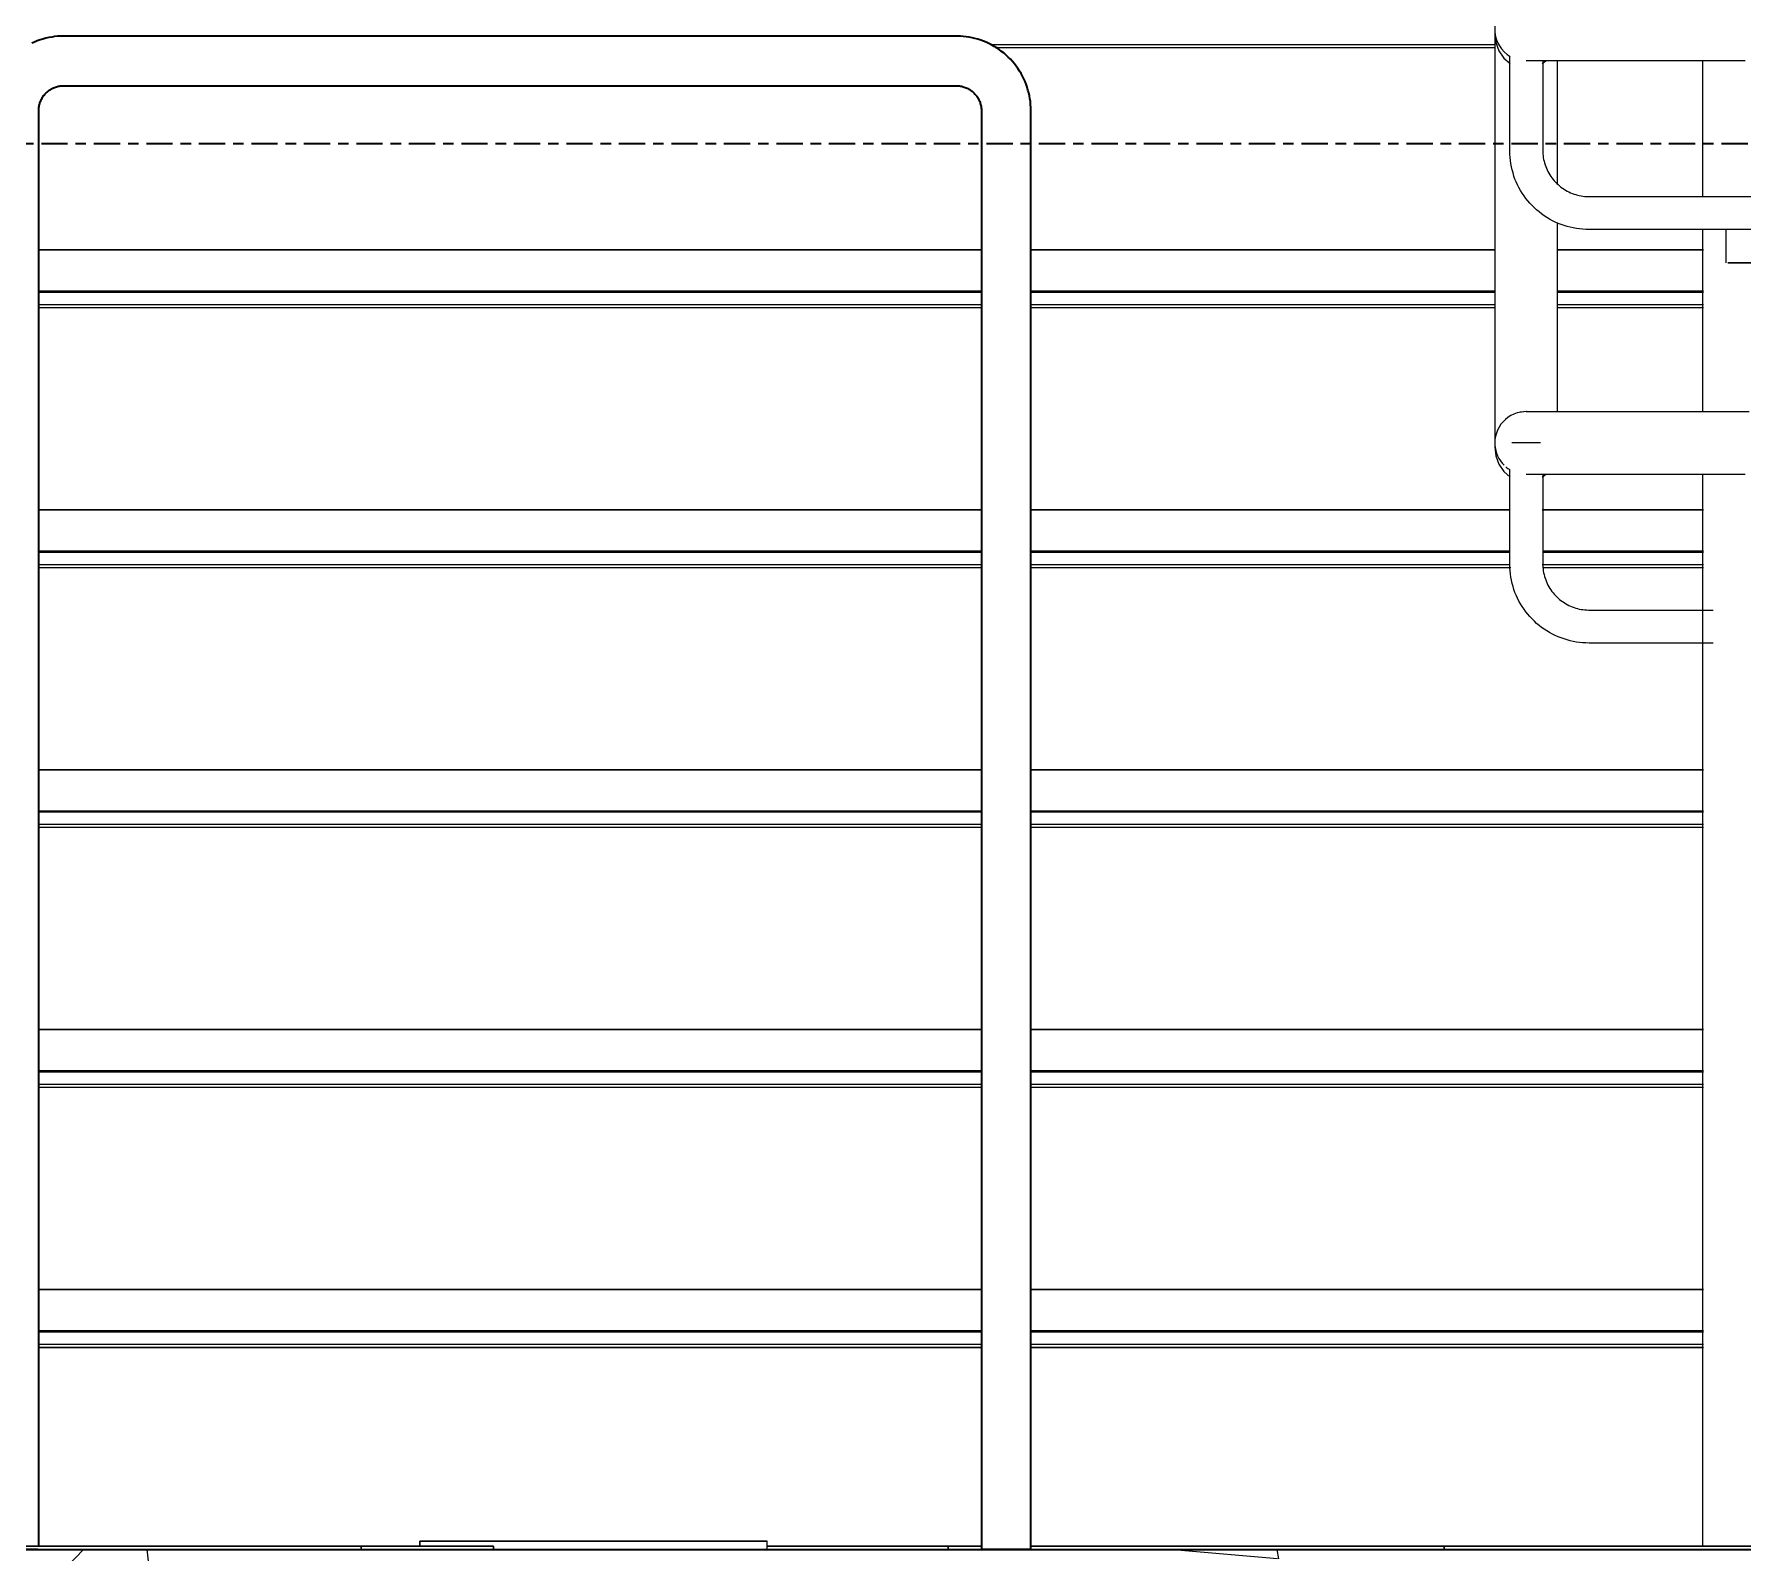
# Model space of a CAD drawing. Header units: millimetres. Extents: x -153298 to 620751, y -313239 to 250031.
# Drawn here: x 12531 to 13565, y -309617 to -308699 of the extents above; entities that cross this region are included whole.
import ezdxf

# ---------------------------------------------------------------- set-up
doc = ezdxf.new("R2010")
doc.units = ezdxf.units.MM
doc.linetypes.add('Centre', pattern=[31.75, 6.35, -4.7625, 15.875, -4.7625])
doc.linetypes.add('DPA_Hidden 500', pattern=[1.4, 0.8, -0.6])
for name, color, linetype, lineweight in [('A-FLOR-E', 7, 'Continuous', 35), ('A-FLOR-FNSH', 7, 'Continuous', 70), ('A-FLOR-HRAL', 7, 'Continuous', 25), ('A-FLOR-LEVL', 7, 'Continuous', 35), ('A-FLOR-PATT', 7, 'Continuous', 70), ('A-GENM', 7, 'Continuous', 9), ('A-GENM-HDLN', 7, 'DPA_Hidden 500', 9), ('C-PRKG', 7, 'Continuous', 35), ('C-PRKG-HDLN', 7, 'Continuous', 9), ('E-ELEC-FIXT', 7, 'Continuous', 35), ('E-LITE-EQPM', 7, 'Continuous', 35), ('S-STRS-E', 7, 'Continuous', 25)]:
    doc.layers.add(name, color=color, linetype=linetype, lineweight=lineweight)

# ---------------------------------------------------------------- blocks, each defined once
blk = doc.blocks.new('ACM_EARTH INSPECTION PIT - ACM_EARTH INSPECTION PIT-11043690-2140-01 ENTRANCE 1 ELEVATION 2')
at = {"layer": 'E-ELEC-FIXT', "color": 7, "lineweight": 20}
for p, q in [((-11957, 101450), (-11647, 101450)), ((-11906.6, 101450), (-11957, 101450)), ((-11906.6, 101455), (-11696.6, 101455)), ((-11696.6, 101455), (-11906.6, 101455)), ((-11906.6, 101455), (-11906.6, 101452)), ((-11906.6, 101452), (-11906.6, 101455)), ((-11802, 101455), (-11817.5, 101455)), ((-11817.5, 101455), (-11802, 101455)), ((-11802, 101455), (-11790.8, 101455)), ((-11790.8, 101455), (-11802, 101455)), ((-11790.7, 101455), (-11786.6, 101455)), ((-11786.6, 101455), (-11790.7, 101455)), ((-11696.6, 101450), (-11696.6, 101455)), ((-11696.6, 101450), (-11696.6, 101455)), ((-11647, 101450), (-11696.6, 101450))]:
    blk.add_line(p, q, dxfattribs=at)
blk = doc.blocks.new('ACM_Handhole - ACM_Handhole-11640632-2140-01 ENTRANCE 1 ELEVATION 2')
at = {"layer": 'E-LITE-EQPM', "color": 7, "lineweight": 20}
for p, q in [((-12056.3, 101450), (-11606.3, 101450)), ((-11606.3, 101450), (-12056.3, 101450)), ((-11996.3, 101450), (-11666.3, 101450)), ((-11666.3, 101450), (-11996.3, 101450)), ((-11991.3, 101450), (-11671.3, 101450)), ((-11671.3, 101450), (-11991.3, 101450))]:
    blk.add_line(p, q, dxfattribs=at)
blk = doc.blocks.new('PPL-C-AECM-1-PP19-EE-M3-0001_rvt-2-2140-01 ENTRANCE 1 ELEVATION 2')
at = {"layer": 'E-ELEC-FIXT', "color": 7, "lineweight": 20}
blk.add_blockref('ACM_EARTH INSPECTION PIT - ACM_EARTH INSPECTION PIT-11043690-2140-01 ENTRANCE 1 ELEVATION 2', (0, 0), dxfattribs=at)
at = {"layer": 'E-LITE-EQPM', "color": 7, "lineweight": 20}
blk.add_blockref('ACM_Handhole - ACM_Handhole-11640632-2140-01 ENTRANCE 1 ELEVATION 2', (0, 0), dxfattribs=at)
blk = doc.blocks.new('PPL-C-AECM-1-PP19-EE-M3-0001_rvt-3-2140-01 ENTRANCE 1 ELEVATION 2')
at = {"layer": 'E-ELEC-FIXT', "color": 7, "lineweight": 20}
blk.add_blockref('ACM_EARTH INSPECTION PIT - ACM_EARTH INSPECTION PIT-11043690-2140-01 ENTRANCE 1 ELEVATION 2', (0, 0), dxfattribs=at)
at = {"layer": 'E-LITE-EQPM', "color": 7, "lineweight": 20}
blk.add_blockref('ACM_Handhole - ACM_Handhole-11640632-2140-01 ENTRANCE 1 ELEVATION 2', (0, 0), dxfattribs=at)
blk = doc.blocks.new('Railing - RL10_Baluster Post _Mid_-14379347-2140-01 ENTRANCE 1 ELEVATION 2')
at = {"layer": 'A-FLOR-HRAL', "color": 7, "lineweight": 9}
for p, q in [((-11199.5, 103090.7), (-11013.5, 103090.7)), ((-11013.5, 103070.7), (-11199.5, 103070.7)), ((-11116.5, 103050.7), (-11116.5, 103070.7)), ((-11096.5, 103070.7), (-11116.5, 103070.7)), ((-11096.5, 103070.7), (-11096.5, 103050.7)), ((-11130.8, 102776.1), (-11130.8, 103050.7)), ((-11097.5, 103050.7), (-11115.5, 103050.7)), ((-11115.5, 103050.7), (-11097.5, 103050.7)), ((-11106.5, 103050.7), (-11106.5, 103050.7)), ((-11106.5, 103050.7), (-11106.5, 103050.7)), ((-11082.2, 103050.7), (-11082.2, 102776.1)), ((-11199.5, 102840.7), (-11124.5, 102840.7)), ((-11088.5, 102840.7), (-11013.5, 102840.7)), ((-11124.5, 102820.7), (-11199.5, 102820.7)), ((-11013.5, 102820.7), (-11088.5, 102820.7)), ((-11130.8, 102526.1), (-11130.8, 102756.8)), ((-11082.2, 102756.8), (-11082.2, 102526.1)), ((-11130.8, 102387.8), (-11130.8, 102506.8)), ((-11082.2, 102506.8), (-11082.2, 102388)), ((-11130.8, 102267.7), (-11130.8, 102350.1)), ((-11082.2, 102350.2), (-11082.2, 102267.7)), ((-11130.8, 102235.7), (-11130.8, 102248.4)), ((-11082.2, 102248.4), (-11082.2, 102235.7))]:
    blk.add_line(p, q, dxfattribs=at)
at = {"layer": 'A-FLOR-HRAL', "color": 7, "lineweight": 9, "flags": 128}
for points in [[(-11218.2, 103097.9), (-11217.4, 103097.1), (-11216.5, 103096.4), (-11215.6, 103095.8), (-11214.6, 103095.2), (-11213.7, 103094.6), (-11212.7, 103094), (-11211.7, 103093.5), (-11210.7, 103093), (-11209.7, 103092.6), (-11208.6, 103092.2), (-11207.5, 103091.9), (-11206.5, 103091.6), (-11205.4, 103091.3), (-11204.3, 103091.1), (-11203.2, 103091), (-11202.1, 103090.8), (-11200.9, 103090.8), (-11199.8, 103090.7), (-11199.5, 103090.7)], [(-11013.5, 103090.7), (-11012.4, 103090.7), (-11011.3, 103090.8), (-11010.2, 103090.9), (-11009.1, 103091.1), (-11008, 103091.3), (-11006.9, 103091.5), (-11005.8, 103091.8), (-11004.7, 103092.1), (-11003.7, 103092.5), (-11002.6, 103092.9), (-11001.6, 103093.4), (-11000.6, 103093.9), (-10999.6, 103094.4), (-10998.6, 103095), (-10997.7, 103095.6), (-10996.8, 103096.3), (-10995.9, 103096.9), (-10995.1, 103097.7), (-10994.2, 103098.4)], [(-11199.5, 103070.7), (-11201.4, 103070.8), (-11203.4, 103070.9), (-11205.3, 103071.1), (-11207.2, 103071.3), (-11209.1, 103071.7), (-11210.9, 103072.1), (-11212.8, 103072.6), (-11214.6, 103073.2), (-11216.4, 103073.8), (-11218.2, 103074.5)], [(-10994.5, 103074.6), (-10996.1, 103074), (-10997.9, 103073.3), (-10999.8, 103072.7), (-11001.6, 103072.2), (-11003.5, 103071.8), (-11005.4, 103071.4), (-11007.3, 103071.1), (-11009.2, 103070.9), (-11011.1, 103070.8), (-11013, 103070.7), (-11013.5, 103070.7)], [(-11218.2, 102847.9), (-11217.4, 102847.1), (-11216.5, 102846.4), (-11215.6, 102845.8), (-11214.6, 102845.2), (-11213.7, 102844.6), (-11212.7, 102844), (-11211.7, 102843.5), (-11210.7, 102843), (-11209.7, 102842.6), (-11208.6, 102842.2), (-11207.5, 102841.9), (-11206.5, 102841.6), (-11205.4, 102841.3), (-11204.3, 102841.1), (-11203.2, 102841), (-11202.1, 102840.8), (-11200.9, 102840.8), (-11199.8, 102840.7), (-11199.5, 102840.7)], [(-11013.5, 102840.7), (-11012.4, 102840.7), (-11011.3, 102840.8), (-11010.2, 102840.9), (-11009.1, 102841.1), (-11008, 102841.3), (-11006.9, 102841.5), (-11005.8, 102841.8), (-11004.7, 102842.1), (-11003.7, 102842.5), (-11002.6, 102842.9), (-11001.6, 102843.4), (-11000.6, 102843.9), (-10999.6, 102844.4), (-10998.6, 102845), (-10997.7, 102845.6), (-10996.8, 102846.3), (-10995.9, 102846.9), (-10995.1, 102847.7), (-10994.2, 102848.4)], [(-11199.5, 102820.7), (-11201.4, 102820.8), (-11203.4, 102820.9), (-11205.3, 102821.1), (-11207.2, 102821.3), (-11209.1, 102821.7), (-11210.9, 102822.1), (-11212.8, 102822.6), (-11214.6, 102823.2), (-11216.4, 102823.8), (-11218.2, 102824.5)], [(-10994.5, 102824.6), (-10996.1, 102824), (-10997.9, 102823.3), (-10999.8, 102822.7), (-11001.6, 102822.2), (-11003.5, 102821.8), (-11005.4, 102821.4), (-11007.3, 102821.1), (-11009.2, 102820.9), (-11011.1, 102820.8), (-11013, 102820.7), (-11013.5, 102820.7)]]:
    blk.add_lwpolyline(points, dxfattribs=at)
blk = doc.blocks.new('Railing - RL10_Baluster Post _Mid_-V431-2140-01 ENTRANCE 1 ELEVATION 2')
at = {"layer": 'A-FLOR-HRAL', "color": 7, "lineweight": 9}
for p, q in [((-11199.5, 102776.4), (-11013.5, 102776.4)), ((-11013.5, 102756.4), (-11199.5, 102756.4)), ((-11116.5, 102736.4), (-11116.5, 102756.4)), ((-11096.5, 102756.4), (-11116.5, 102756.4)), ((-11096.5, 102756.4), (-11096.5, 102736.4)), ((-11130.8, 102387.8), (-11130.8, 102736.4)), ((-11097.5, 102736.4), (-11115.5, 102736.4)), ((-11115.5, 102736.4), (-11097.5, 102736.4)), ((-11106.5, 102736.4), (-11106.5, 102736.4)), ((-11106.5, 102736.4), (-11106.5, 102736.4)), ((-11082.2, 102736.4), (-11082.2, 102388)), ((-11199.5, 102526.4), (-11124.5, 102526.4)), ((-11088.5, 102526.4), (-11013.5, 102526.4)), ((-11124.5, 102506.4), (-11199.5, 102506.4)), ((-11013.5, 102506.4), (-11088.5, 102506.4)), ((-11130.8, 102267.7), (-11130.8, 102350.1)), ((-11082.2, 102350.2), (-11082.2, 102267.7)), ((-11130.8, 102137.8), (-11130.8, 102248.4)), ((-11082.2, 102248.4), (-11082.2, 102138)), ((-11130.8, 102017.7), (-11130.8, 102100.1)), ((-11082.2, 102100.2), (-11082.2, 102017.7)), ((-11130.8, 101921.4), (-11130.8, 101998.4)), ((-11082.2, 101998.4), (-11082.2, 101921.4))]:
    blk.add_line(p, q, dxfattribs=at)
at = {"layer": 'A-FLOR-HRAL', "color": 7, "lineweight": 9, "flags": 128}
for points in [[(-11218.2, 102783.6), (-11217.4, 102782.8), (-11216.5, 102782.2), (-11215.6, 102781.5), (-11214.6, 102780.9), (-11213.7, 102780.3), (-11212.7, 102779.7), (-11211.7, 102779.2), (-11210.7, 102778.8), (-11209.7, 102778.3), (-11208.6, 102777.9), (-11207.5, 102777.6), (-11206.5, 102777.3), (-11205.4, 102777), (-11204.3, 102776.8), (-11203.2, 102776.7), (-11202.1, 102776.5), (-11200.9, 102776.5), (-11199.8, 102776.4), (-11199.5, 102776.4)], [(-11013.5, 102776.4), (-11012.4, 102776.5), (-11011.3, 102776.5), (-11010.2, 102776.6), (-11009.1, 102776.8), (-11008, 102777), (-11006.9, 102777.2), (-11005.8, 102777.5), (-11004.7, 102777.8), (-11003.7, 102778.2), (-11002.6, 102778.6), (-11001.6, 102779.1), (-11000.6, 102779.6), (-10999.6, 102780.1), (-10998.6, 102780.7), (-10997.7, 102781.3), (-10996.8, 102782), (-10995.9, 102782.7), (-10995.1, 102783.4), (-10994.2, 102784.1)], [(-11199.5, 102756.4), (-11201.4, 102756.5), (-11203.4, 102756.6), (-11205.3, 102756.8), (-11207.2, 102757), (-11209.1, 102757.4), (-11210.9, 102757.8), (-11212.8, 102758.3), (-11214.6, 102758.9), (-11216.4, 102759.5), (-11218.2, 102760.2)], [(-10994.4, 102760.4), (-10996.1, 102759.7), (-10997.9, 102759), (-10999.8, 102758.4), (-11001.6, 102757.9), (-11003.5, 102757.5), (-11005.4, 102757.1), (-11007.3, 102756.8), (-11009.2, 102756.6), (-11011.1, 102756.5), (-11013, 102756.4), (-11013.5, 102756.4)], [(-11218.2, 102533.6), (-11217.4, 102532.8), (-11216.5, 102532.2), (-11215.6, 102531.5), (-11214.6, 102530.9), (-11213.7, 102530.3), (-11212.7, 102529.7), (-11211.7, 102529.2), (-11210.7, 102528.8), (-11209.7, 102528.3), (-11208.6, 102527.9), (-11207.5, 102527.6), (-11206.5, 102527.3), (-11205.4, 102527), (-11204.3, 102526.8), (-11203.2, 102526.7), (-11202.1, 102526.5), (-11200.9, 102526.5), (-11199.8, 102526.4), (-11199.5, 102526.4)], [(-11013.5, 102526.4), (-11012.4, 102526.5), (-11011.3, 102526.5), (-11010.2, 102526.6), (-11009.1, 102526.8), (-11008, 102527), (-11006.9, 102527.2), (-11005.8, 102527.5), (-11004.7, 102527.8), (-11003.7, 102528.2), (-11002.6, 102528.6), (-11001.6, 102529.1), (-11000.6, 102529.6), (-10999.6, 102530.1), (-10998.6, 102530.7), (-10997.7, 102531.3), (-10996.8, 102532), (-10995.9, 102532.7), (-10995.1, 102533.4), (-10994.2, 102534.1)], [(-10994.5, 102510.4), (-10996.1, 102509.7), (-10997.9, 102509), (-10999.8, 102508.4), (-11001.6, 102507.9), (-11003.5, 102507.5), (-11005.4, 102507.1), (-11007.3, 102506.8), (-11009.2, 102506.6), (-11011.1, 102506.5), (-11013, 102506.4), (-11013.5, 102506.4)], [(-11199.5, 102506.4), (-11201.4, 102506.5), (-11203.4, 102506.6), (-11205.3, 102506.8), (-11207.2, 102507), (-11209.1, 102507.4), (-11210.9, 102507.8), (-11212.8, 102508.3), (-11214.6, 102508.9), (-11216.4, 102509.5), (-11218.2, 102510.2)]]:
    blk.add_lwpolyline(points, dxfattribs=at)
blk = doc.blocks.new('Railing - RL10_Baluster Post _Start_-14379352-2140-01 ENTRANCE 1 ELEVATION 2')
at = {"layer": 'A-FLOR-HRAL', "color": 7, "lineweight": 9}
for p, q in [((-11247.5, 102296), (-11247.5, 102352.9)), ((-11227.5, 102350.4), (-11227.5, 102296)), ((-11199.5, 102268), (-11013.5, 102268)), ((-11013.5, 102248), (-11199.5, 102248)), ((-11116.5, 102228), (-11116.5, 102248)), ((-11096.5, 102248), (-11116.5, 102248)), ((-11130.8, 102137.8), (-11130.8, 102228)), ((-11097.5, 102228), (-11115.5, 102228)), ((-11115.5, 102228), (-11097.5, 102228)), ((-11237.5, 102119), (-11246.2, 102119)), ((-11228.9, 102119), (-11237.5, 102119)), ((-11247.5, 102046), (-11247.5, 102102.9)), ((-11227.5, 102100.4), (-11227.5, 102046)), ((-11130.8, 101452), (-11130.8, 102100.1)), ((-11199.5, 102018), (-11124.5, 102018)), ((-11124.5, 101998), (-11199.5, 101998))]:
    blk.add_line(p, q, dxfattribs=at)
at = {"layer": 'A-FLOR-HRAL', "color": 7, "lineweight": 9, "flags": 128}
for points in [[(-11105.1, 102350), (-11110.3, 102350), (-11115.6, 102350), (-11120.8, 102350), (-11126, 102350), (-11131.2, 102350), (-11136.3, 102350), (-11141.4, 102350), (-11146.4, 102350), (-11151.3, 102350), (-11156.2, 102350), (-11161, 102350), (-11165.8, 102350), (-11170.4, 102350), (-11174.9, 102350), (-11179.3, 102350), (-11183.6, 102350), (-11187.8, 102350), (-11191.8, 102350), (-11195.7, 102350), (-11199.5, 102350), (-11203.1, 102350), (-11206.6, 102350), (-11209.9, 102350), (-11213, 102350), (-11216, 102350), (-11218.8, 102350), (-11221.4, 102350), (-11223.8, 102350), (-11226, 102350), (-11228.1, 102350), (-11230, 102350), (-11231.6, 102350), (-11233.1, 102350), (-11234.3, 102350), (-11235.4, 102350), (-11236.2, 102350), (-11236.8, 102350), (-11237.3, 102350), (-11237.5, 102350), (-11237.5, 102350)], [(-11199.5, 102248), (-11201.4, 102248.1), (-11203.4, 102248.2), (-11205.3, 102248.4), (-11207.2, 102248.6), (-11209.1, 102249), (-11210.9, 102249.4), (-11212.8, 102249.9), (-11214.6, 102250.5), (-11216.4, 102251.1), (-11218.2, 102251.8), (-11220, 102252.6), (-11221.7, 102253.4), (-11223.4, 102254.4), (-11225, 102255.4), (-11226.6, 102256.4), (-11228.2, 102257.5), (-11229.7, 102258.7), (-11231.2, 102259.9), (-11232.6, 102261.2), (-11234, 102262.6), (-11235.3, 102264), (-11236.5, 102265.4), (-11237.7, 102266.9), (-11238.8, 102268.5), (-11239.9, 102270.1), (-11240.9, 102271.7), (-11241.9, 102273.4), (-11242.7, 102275.1), (-11243.5, 102276.9), (-11244.3, 102278.6), (-11244.9, 102280.4), (-11245.5, 102282.3), (-11246, 102284.1), (-11246.5, 102286), (-11246.8, 102287.9), (-11247.1, 102289.8), (-11247.3, 102291.7), (-11247.5, 102293.6), (-11247.5, 102295.5), (-11247.5, 102296)], [(-11227.5, 102296), (-11227.5, 102294.9), (-11227.4, 102293.8), (-11227.3, 102292.7), (-11227.2, 102291.6), (-11227, 102290.5), (-11226.7, 102289.4), (-11226.4, 102288.3), (-11226.1, 102287.2), (-11225.7, 102286.2), (-11225.3, 102285.1), (-11224.9, 102284.1), (-11224.4, 102283.1), (-11223.8, 102282.1), (-11223.2, 102281.1), (-11222.6, 102280.2), (-11222, 102279.3), (-11221.3, 102278.4), (-11220.6, 102277.6), (-11219.8, 102276.7), (-11219, 102275.9), (-11218.2, 102275.2), (-11217.4, 102274.4), (-11216.5, 102273.7), (-11215.6, 102273.1), (-11214.6, 102272.5), (-11213.7, 102271.9), (-11212.7, 102271.3), (-11211.7, 102270.8), (-11210.7, 102270.3), (-11209.7, 102269.9), (-11208.6, 102269.5), (-11207.5, 102269.2), (-11206.5, 102268.9), (-11205.4, 102268.6), (-11204.3, 102268.4), (-11203.2, 102268.3), (-11202.1, 102268.1), (-11200.9, 102268.1), (-11199.8, 102268), (-11199.5, 102268)], [(-11237.5, 102138), (-11237.4, 102138), (-11237.1, 102138), (-11236.6, 102138), (-11235.8, 102138), (-11234.9, 102138), (-11233.8, 102138), (-11232.4, 102138), (-11230.9, 102138), (-11229.1, 102138), (-11227.2, 102138), (-11225, 102138), (-11222.7, 102138), (-11220.2, 102138), (-11217.5, 102138), (-11214.6, 102138), (-11211.6, 102138), (-11208.4, 102138), (-11205, 102138), (-11201.5, 102138), (-11197.8, 102138), (-11194, 102138), (-11190, 102138), (-11185.9, 102138), (-11181.7, 102138), (-11177.3, 102138), (-11172.8, 102138), (-11168.3, 102138), (-11163.6, 102138), (-11158.8, 102138), (-11154, 102138), (-11149.1, 102138), (-11144.1, 102138), (-11139, 102138), (-11133.9, 102138), (-11128.8, 102138), (-11123.6, 102138), (-11118.4, 102138), (-11113.2, 102138), (-11107.9, 102138), (-11102.7, 102138)], [(-11105.1, 102100), (-11110.3, 102100), (-11115.6, 102100), (-11120.8, 102100), (-11126, 102100), (-11131.2, 102100), (-11136.3, 102100), (-11141.4, 102100), (-11146.4, 102100), (-11151.3, 102100), (-11156.2, 102100), (-11161, 102100), (-11165.8, 102100), (-11170.4, 102100), (-11174.9, 102100), (-11179.3, 102100), (-11183.6, 102100), (-11187.8, 102100), (-11191.8, 102100), (-11195.7, 102100), (-11199.5, 102100), (-11203.1, 102100), (-11206.6, 102100), (-11209.9, 102100), (-11213, 102100), (-11216, 102100), (-11218.8, 102100), (-11221.4, 102100), (-11223.8, 102100), (-11226, 102100), (-11228.1, 102100), (-11230, 102100), (-11231.6, 102100), (-11233.1, 102100), (-11234.3, 102100), (-11235.4, 102100), (-11236.2, 102100), (-11236.8, 102100), (-11237.3, 102100), (-11237.5, 102100), (-11237.5, 102100)], [(-11199.5, 101998), (-11201.4, 101998.1), (-11203.4, 101998.2), (-11205.3, 101998.4), (-11207.2, 101998.6), (-11209.1, 101999), (-11210.9, 101999.4), (-11212.8, 101999.9), (-11214.6, 102000.5), (-11216.4, 102001.1), (-11218.2, 102001.8), (-11220, 102002.6), (-11221.7, 102003.4), (-11223.4, 102004.4), (-11225, 102005.4), (-11226.6, 102006.4), (-11228.2, 102007.5), (-11229.7, 102008.7), (-11231.2, 102009.9), (-11232.6, 102011.2), (-11234, 102012.6), (-11235.3, 102014), (-11236.5, 102015.4), (-11237.7, 102016.9), (-11238.8, 102018.5), (-11239.9, 102020.1), (-11240.9, 102021.7), (-11241.9, 102023.4), (-11242.7, 102025.1), (-11243.5, 102026.9), (-11244.3, 102028.6), (-11244.9, 102030.4), (-11245.5, 102032.3), (-11246, 102034.1), (-11246.5, 102036), (-11246.8, 102037.9), (-11247.1, 102039.8), (-11247.3, 102041.7), (-11247.5, 102043.6), (-11247.5, 102045.5), (-11247.5, 102046)], [(-11227.5, 102046), (-11227.5, 102044.9), (-11227.4, 102043.8), (-11227.3, 102042.7), (-11227.2, 102041.6), (-11227, 102040.5), (-11226.7, 102039.4), (-11226.4, 102038.3), (-11226.1, 102037.2), (-11225.7, 102036.2), (-11225.3, 102035.1), (-11224.9, 102034.1), (-11224.4, 102033.1), (-11223.8, 102032.1), (-11223.2, 102031.1), (-11222.6, 102030.2), (-11222, 102029.3), (-11221.3, 102028.4), (-11220.6, 102027.6), (-11219.8, 102026.7), (-11219, 102025.9), (-11218.2, 102025.2), (-11217.4, 102024.4), (-11216.5, 102023.7), (-11215.6, 102023.1), (-11214.6, 102022.5), (-11213.7, 102021.9), (-11212.7, 102021.3), (-11211.7, 102020.8), (-11210.7, 102020.3), (-11209.7, 102019.9), (-11208.6, 102019.5), (-11207.5, 102019.2), (-11206.5, 102018.9), (-11205.4, 102018.6), (-11204.3, 102018.4), (-11203.2, 102018.3), (-11202.1, 102018.1), (-11200.9, 102018.1), (-11199.8, 102018), (-11199.5, 102018)]]:
    blk.add_lwpolyline(points, dxfattribs=at)
at = {"layer": 'A-FLOR-HRAL', "color": 7, "lineweight": 9}
for centre, start, end in [((-11237.5, 102369), 183.3099, 239.3929), ((-11237.5, 102119), 82.5919, 180), ((-11237.5, 102119), 183.3099, 225), ((-11237.5, 102119), 229.4334, 239.3929)]:
    blk.add_arc(centre, 19, start, end, dxfattribs=at)
blk = doc.blocks.new('Railing - Railing-5636891-2140-01 ENTRANCE 1 ELEVATION 2')
at = {"layer": 'A-FLOR-HRAL', "color": 7, "lineweight": 9}
for p, q in [((-11256.5, 102638.8), (-11256.5, 102116.7)), ((-11227.8, 102348.4), (-11225.6, 102350.1)), ((-11218.5, 102275.3), (-11218.5, 102350.1)), ((-11218.5, 102138), (-11218.5, 102252.4)), ((-11256.5, 102118), (-11256.5, 102116.7)), ((-11227.8, 102098.4), (-11225.6, 102100.1))]:
    blk.add_line(p, q, dxfattribs=at)
at = {"layer": 'A-FLOR-HRAL', "color": 7, "lineweight": 9, "flags": 128}
for points in [[(-11256.5, 102366.7), (-11255.9, 102361.2), (-11254, 102356.1), (-11251, 102351.7), (-11247.2, 102348.4)], [(-11235.2, 102137.9), (-11237.5, 102138), (-11241.7, 102137.5)], [(-11256.5, 102116.7), (-11255.9, 102111.2), (-11254, 102106.1), (-11251, 102101.7), (-11247.2, 102098.4)]]:
    blk.add_lwpolyline(points, dxfattribs=at)
at = {"color": 7}
for name in ['Railing - RL10_Baluster Post _Mid_-14379347-2140-01 ENTRANCE 1 ELEVATION 2', 'Railing - RL10_Baluster Post _Mid_-V431-2140-01 ENTRANCE 1 ELEVATION 2', 'Railing - RL10_Baluster Post _Start_-14379352-2140-01 ENTRANCE 1 ELEVATION 2']:
    blk.add_blockref(name, (0, 0), dxfattribs=at)
blk = doc.blocks.new('DPA_GM_Tactile Tile Line Base - Decision Tactile-12157251-2140-01 ENTRANCE 1 ELEVATION 2')
at = {"layer": 'A-GENM', "color": 7}
for p, q in [((-11906.6, 101452), (-12137, 101452)), ((-12137, 101452), (-11906.6, 101452)), ((-11587.1, 101452), (-11696.6, 101452)), ((-11696.6, 101452), (-11587.1, 101452)), ((-11567, 101452), (-11587.1, 101452)), ((-11587.1, 101452), (-11567, 101452)), ((-11587.1, 101450), (-11587.1, 101452)), ((-11587.1, 101450), (-11587.1, 101452)), ((-11587.1, 101452), (-11587.1, 101450)), ((-11587.1, 101450), (-11587.1, 101452)), ((-11287.1, 101452), (-11537, 101452)), ((-11537, 101452), (-11287.1, 101452)), ((-10987.1, 101452), (-11287.1, 101452)), ((-11287.1, 101452), (-10987.1, 101452)), ((-11287.1, 101450), (-11287.1, 101452)), ((-11287.1, 101450), (-11287.1, 101452)), ((-11287.1, 101452), (-11287.1, 101450)), ((-11287.1, 101450), (-11287.1, 101452))]:
    blk.add_line(p, q, dxfattribs=at)
blk = doc.blocks.new('DPA_GM-Manhole Cover Type 2 - 900x900-10563838-2140-01 ENTRANCE 1 ELEVATION 2')
at = {"layer": 'A-GENM', "color": 7}
for p, q in [((-11847, 101450), (-12757, 101450)), ((-11847, 101450), (-12757, 101450)), ((-12752, 101450), (-11852, 101450)), ((-11852, 101450), (-12752, 101450)), ((-11862, 101450), (-12742, 101450)), ((-12742, 101450), (-11862, 101450)), ((-11942, 101452), (-12662, 101452)), ((-12662, 101452), (-11942, 101452)), ((-11942, 101452), (-12662, 101452)), ((-12662, 101452), (-11942, 101452)), ((-11942, 101450), (-12662, 101450)), ((-12662, 101450), (-11942, 101450)), ((-11942, 101450), (-12662, 101450)), ((-12662, 101450), (-11942, 101450)), ((-11942, 101452), (-11862, 101452)), ((-11862, 101452), (-11942, 101452)), ((-11942, 101450), (-11942, 101452)), ((-11942, 101452), (-11942, 101450)), ((-11942, 101452), (-11862, 101452)), ((-11862, 101452), (-11942, 101452)), ((-11942, 101452), (-11942, 101450)), ((-11942, 101450), (-11942, 101452)), ((-11942, 101450), (-11862, 101450)), ((-11862, 101450), (-11942, 101450)), ((-11942, 101450), (-11862, 101450)), ((-11862, 101450), (-11942, 101450)), ((-11862, 101452), (-11862, 101450)), ((-11862, 101450), (-11862, 101452)), ((-11862, 101452), (-11862, 101450)), ((-11862, 101450), (-11862, 101452))]:
    blk.add_line(p, q, dxfattribs=at)
at = {"layer": 'A-GENM-HDLN', "color": 7}
for p, q in [((-11702, 101450), (-12902, 101450)), ((-12852, 101450), (-11702, 101450)), ((-11847, 101450), (-12757, 101450)), ((-12757, 101450), (-11847, 101450))]:
    blk.add_line(p, q, dxfattribs=at)
blk = doc.blocks.new('DPA_U BICYCLE PARKING - DPA_U BICYCLE PARKING_650mm-5629965-2140-01 ENTRANCE 1 ELEVATION 2')
at = {"layer": 'C-PRKG', "color": 7}
for p, q in [((-11582, 102365), (-12122, 102365)), ((-12122, 102335), (-11582, 102335)), ((-12137, 101452), (-12137, 102320)), ((-11567, 102320), (-11567, 101450)), ((-11537, 101450), (-11537, 102320)), ((-12137.5, 101450), (-12166.5, 101450)), ((-12166.5, 101450), (-12137.5, 101450)), ((-11566.5, 101450), (-11537.5, 101450)), ((-11537.5, 101450), (-11566.5, 101450))]:
    blk.add_line(p, q, dxfattribs=at)
at = {"layer": 'C-PRKG', "color": 7, "flags": 128}
for points in [[(-12122, 102365), (-12123.8, 102365), (-12125.6, 102364.9), (-12127.4, 102364.7), (-12129.2, 102364.4), (-12131, 102364.1), (-12132.7, 102363.7), (-12134.5, 102363.2), (-12136.2, 102362.7), (-12137.9, 102362.1), (-12139.5, 102361.4), (-12141.2, 102360.7)], [(-11537, 102320), (-11537.1, 102321.8), (-11537.2, 102323.6), (-11537.3, 102325.4), (-11537.6, 102327.2), (-11537.9, 102328.9), (-11538.3, 102330.7), (-11538.8, 102332.4), (-11539.3, 102334.2), (-11539.9, 102335.9), (-11540.6, 102337.5), (-11541.3, 102339.2), (-11542.1, 102340.8), (-11543, 102342.4), (-11543.9, 102343.9), (-11544.9, 102345.4), (-11545.9, 102346.9), (-11547, 102348.3), (-11548.2, 102349.7), (-11549.4, 102351), (-11550.7, 102352.3), (-11552, 102353.5), (-11553.3, 102354.7), (-11554.8, 102355.8), (-11556.2, 102356.9), (-11557.7, 102357.9), (-11559.2, 102358.8), (-11560.8, 102359.7), (-11562.4, 102360.5), (-11564.1, 102361.3), (-11565.7, 102361.9), (-11567.4, 102362.6), (-11569.1, 102363.1), (-11570.9, 102363.6), (-11572.6, 102364), (-11574.4, 102364.3), (-11576.2, 102364.6), (-11577.9, 102364.8), (-11579.7, 102364.9), (-11581.5, 102365), (-11582, 102365)], [(-12137, 102320), (-12137, 102320.6), (-12137, 102321.2), (-12136.9, 102321.8), (-12136.8, 102322.4), (-12136.7, 102323), (-12136.6, 102323.6), (-12136.4, 102324.1), (-12136.3, 102324.7), (-12136.1, 102325.3), (-12135.8, 102325.8), (-12135.6, 102326.4), (-12135.3, 102326.9), (-12135, 102327.5), (-12134.7, 102328), (-12134.4, 102328.5), (-12134.1, 102329), (-12133.7, 102329.4), (-12133.3, 102329.9), (-12132.9, 102330.3), (-12132.5, 102330.8), (-12132, 102331.2), (-12131.6, 102331.6), (-12131.1, 102331.9), (-12130.6, 102332.3), (-12130.1, 102332.6), (-12129.6, 102332.9), (-12129.1, 102333.2), (-12128.6, 102333.5), (-12128, 102333.8), (-12127.5, 102334), (-12126.9, 102334.2), (-12126.3, 102334.4), (-12125.7, 102334.5), (-12125.2, 102334.7), (-12124.6, 102334.8), (-12124, 102334.9), (-12123.4, 102334.9), (-12122.8, 102335), (-12122.2, 102335), (-12122, 102335)], [(-11582, 102335), (-11581.4, 102335), (-11580.8, 102335), (-11580.2, 102334.9), (-11579.6, 102334.8), (-11579, 102334.7), (-11578.5, 102334.6), (-11577.9, 102334.4), (-11577.3, 102334.2), (-11576.7, 102334), (-11576.2, 102333.8), (-11575.6, 102333.6), (-11575.1, 102333.3), (-11574.6, 102333), (-11574.1, 102332.7), (-11573.6, 102332.4), (-11573.1, 102332), (-11572.6, 102331.7), (-11572.1, 102331.3), (-11571.7, 102330.9), (-11571.3, 102330.5), (-11570.9, 102330), (-11570.5, 102329.6), (-11570.1, 102329.1), (-11569.7, 102328.6), (-11569.4, 102328.1), (-11569.1, 102327.6), (-11568.8, 102327.1), (-11568.5, 102326.5), (-11568.3, 102326), (-11568, 102325.4), (-11567.8, 102324.9), (-11567.7, 102324.3), (-11567.5, 102323.7), (-11567.4, 102323.1), (-11567.2, 102322.5), (-11567.1, 102322), (-11567.1, 102321.4), (-11567, 102320.8), (-11567, 102320.2), (-11567, 102320)]]:
    blk.add_lwpolyline(points, dxfattribs=at)
at = {"layer": 'C-PRKG-HDLN', "color": 7}
for p, q in [((-12361.6, 101450), (-10952, 101450)), ((-10952, 101450), (-12361.6, 101450))]:
    blk.add_line(p, q, dxfattribs=at)
blk = doc.blocks.new('DPA_U BICYCLE PARKING - DPA_U BICYCLE PARKING_650mm-V576-2140-01 ENTRANCE 1 ELEVATION 2')
at = {"layer": 'C-PRKG', "color": 7}
for p, q in [((-11582, 102365), (-12122, 102365)), ((-12122, 102335), (-11582, 102335)), ((-12137, 101452), (-12137, 102320)), ((-11567, 102320), (-11567, 101450)), ((-11537, 101450), (-11537, 102320)), ((-12137.5, 101450), (-12166.5, 101450)), ((-12166.5, 101450), (-12137.5, 101450)), ((-11566.5, 101450), (-11537.5, 101450)), ((-11537.5, 101450), (-11566.5, 101450))]:
    blk.add_line(p, q, dxfattribs=at)
at = {"layer": 'C-PRKG', "color": 7, "flags": 128}
for points in [[(-12122, 102365), (-12123.8, 102365), (-12125.6, 102364.9), (-12127.4, 102364.7), (-12129.2, 102364.4), (-12131, 102364.1), (-12132.7, 102363.7), (-12134.5, 102363.2), (-12136.2, 102362.7), (-12137.9, 102362.1), (-12139.5, 102361.4), (-12141.2, 102360.7)], [(-11543, 102342.4), (-11543.9, 102343.9), (-11544.9, 102345.4), (-11545.9, 102346.9), (-11547, 102348.3), (-11548.2, 102349.7), (-11549.4, 102351), (-11550.7, 102352.3), (-11552, 102353.5), (-11553.3, 102354.7), (-11554.8, 102355.8), (-11556.2, 102356.9), (-11557.7, 102357.9), (-11559.2, 102358.8), (-11560.8, 102359.7), (-11562.4, 102360.5), (-11564.1, 102361.3), (-11565.7, 102361.9), (-11567.4, 102362.6), (-11569.1, 102363.1), (-11570.9, 102363.6), (-11572.6, 102364), (-11574.4, 102364.3), (-11576.2, 102364.6), (-11577.9, 102364.8), (-11579.7, 102364.9), (-11581.5, 102365), (-11582, 102365)], [(-11537, 102320), (-11537.1, 102321.8), (-11537.2, 102323.6), (-11537.3, 102325.4), (-11537.6, 102327.2), (-11537.9, 102328.9), (-11538.3, 102330.7), (-11538.8, 102332.4), (-11539.3, 102334.2), (-11539.9, 102335.9), (-11540.6, 102337.5), (-11541.3, 102339.2), (-11542.1, 102340.8)], [(-12134.1, 102329), (-12133.7, 102329.4), (-12133.3, 102329.9), (-12132.9, 102330.3)], [(-11573.1, 102332), (-11572.6, 102331.7), (-11572.1, 102331.3), (-11571.7, 102330.9)]]:
    blk.add_lwpolyline(points, dxfattribs=at)
at = {"layer": 'C-PRKG-HDLN', "color": 7}
for p, q in [((-12361.6, 101450), (-10952, 101450)), ((-10952, 101450), (-12361.6, 101450))]:
    blk.add_line(p, q, dxfattribs=at)

msp = doc.modelspace()

# ---------------------------------------------------------------- hatches: boundary and pattern name
at = {"layer": 'A-FLOR-PATT', "lineweight": 9}
h = msp.add_hatch(dxfattribs=at)
h.set_pattern_fill('FP_14', style=0, pattern_type=2)
h.set_pattern_definition([(50, (12577.36, -411064.7), (728.7365, -63.7558), [76.2, -838.2]), (355, (12577.36, -411064.7), (-140.9716, 764.2276), [60.96, -670.56]), (100.451, (12638.1, -411070), (587.77, 700.4668), [64.76, -712.36]), (46.184, (12577.4, -410861.5), (1084.316, -168.171), [114.3, -1257.3]), (96.636, (12667.7, -410875.5), (949.61, 989.71), [97.14, -1068.54]), (351.184, (12577.4, -410861.5), (949.62, 989.701), [91.44, -1005.84]), (21, (12678.96, -410912.3), (606.458, -409.0606), [76.2, -838.2]), (326, (12678.96, -410912.3), (247.2083, 736.753), [60.96, -670.56]), (71.451, (12729.5, -410946.4), (853.6683, 327.6855), [64.76, -712.36]), (37.5, (12577.36, -411064.7), (12.3547, 338.2201), [33.528, -628.904, 33.528, -647.192, -673.1]), (37.5, (12577.36, -411064.7), (12.3547, 338.2201), [-1343.152, 33.528, -639.572]), (7.5, (12577.36, -411064.7), (267.2789, 400.7221), [33.528, -354.584, 33.528, -613.664, -256.54]), (7.5, (12577.36, -411064.7), (267.2789, 400.7221), [-1035.304, 33.528, -223.012]), (327.5, (12350.8, -411064.7), (542.3633, -22.91534), [33.528, -220.472, 33.528, -758.952, -1051.56]), (327.5, (12350.8, -411064.7), (542.3633, -22.91534), [-1046.48, 33.528, -1018.032]), (317.5, (12249.2, -411064.7), (592.517, 101.707), [33.528, -296.672, 33.528, -492.76, -746.76]), (317.5, (12249.2, -411064.7), (592.517, 101.707), [-856.488, 33.528, -713.232])])
h.paths.add_polyline_path([(10893.4921, -309714.7103), (17145.5672, -309714.7103), (17145.5672, -309614.7103), (4908.6032, -309614.7103), (4908.6032, -309714.7103), (10751.5722, -309714.7103)])

# ---------------------------------------------------------------- linework, layer by layer
at = {"layer": 'A-FLOR-E', "color": 7}
msp.add_line((11819.1524, -309614.7103), (15714.1524, -309614.7103), dxfattribs=at)
at = {"layer": 'A-FLOR-FNSH', "color": 7, "lineweight": 25}
msp.add_line((17145.5672, -309614.7103), (4908.6032, -309614.7103), dxfattribs=at)
at = {"layer": 'A-FLOR-LEVL', "color": 7, "linetype": 'Centre'}
for p, q in [((-6493.6229, -308764.7103), (36480.0979, -308764.7103)), ((-6493.6229, -309614.7103), (36741.898, -309614.7103))]:
    msp.add_line(p, q, dxfattribs=at)
at = {"layer": 'S-STRS-E', "color": 7}
for p, q in [((13109.5207, -308704.8532), (13414.6524, -308704.8532)), ((13414.6524, -308706.8532), (13112.5317, -308706.8532)), ((13414.6524, -308706.8532), (13112.5317, -308706.8532)), ((13104.1524, -308828.9961), (12534.1028, -308828.9961)), ((12534.1028, -308828.9961), (13104.1524, -308828.9961)), ((12534.1028, -308828.9961), (13104.1524, -308828.9961)), ((12534.1028, -308828.9961), (13104.1524, -308828.9961)), ((12534.1028, -308828.9961), (13104.1524, -308828.9961)), ((12534.1028, -308828.9961), (13104.1524, -308828.9961)), ((12534.1028, -308828.9961), (13104.1524, -308828.9961)), ((12534.1028, -308828.9961), (13104.1524, -308828.9961)), ((13414.6524, -308828.9961), (13134.1028, -308828.9961)), ((13134.1028, -308828.9961), (13414.6524, -308828.9961)), ((13134.1028, -308828.9961), (13414.6524, -308828.9961)), ((13134.1028, -308828.9961), (13414.6524, -308828.9961)), ((13134.1028, -308828.9961), (13414.6524, -308828.9961)), ((13134.1028, -308828.9961), (13414.6524, -308828.9961)), ((13134.1028, -308828.9961), (13414.6524, -308828.9961)), ((13134.1028, -308828.9961), (13414.6524, -308828.9961)), ((13540.9616, -308828.9961), (13452.6524, -308828.9961)), ((13452.6524, -308828.9961), (13540.9616, -308828.9961)), ((13452.6524, -308828.9961), (13540.9616, -308828.9961)), ((13452.6524, -308828.9961), (13540.9616, -308828.9961)), ((13452.6524, -308828.9961), (13540.9616, -308828.9961)), ((13452.6524, -308828.9961), (13540.9616, -308828.9961)), ((13452.6524, -308828.9961), (13540.9616, -308828.9961)), ((13452.6524, -308828.9961), (13540.9616, -308828.9961)), ((12534.0835, -308861.9961), (13104.1524, -308861.9961)), ((12534.0879, -308854.4961), (13104.1524, -308854.4961)), ((12534.0879, -308854.4961), (13104.1524, -308854.4961)), ((13104.1524, -308853.9961), (12534.0882, -308853.9961)), ((13134.0835, -308861.9961), (13414.6524, -308861.9961)), ((13134.0879, -308854.4961), (13414.6524, -308854.4961)), ((13134.0879, -308854.4961), (13414.6524, -308854.4961)), ((13414.6524, -308853.9961), (13134.0882, -308853.9961)), ((13540.9616, -308853.9961), (13452.6524, -308853.9961)), ((13452.6524, -308854.4961), (13540.9616, -308854.4961)), ((13452.6524, -308854.4961), (13540.9616, -308854.4961)), ((13452.6524, -308861.9961), (13540.9616, -308861.9961)), ((13104.1524, -308863.9961), (12534.0823, -308863.9961)), ((13104.1524, -308863.9961), (12534.0823, -308863.9961)), ((13414.6524, -308863.9961), (13134.0823, -308863.9961)), ((13414.6524, -308863.9961), (13134.0823, -308863.9961)), ((13540.9616, -308863.9961), (13452.6524, -308863.9961)), ((13540.9616, -308863.9961), (13452.6524, -308863.9961)), ((13104.1524, -308986.1389), (12534.0105, -308986.1389)), ((12534.0105, -308986.1389), (13104.1524, -308986.1389)), ((12534.0105, -308986.1389), (13104.1524, -308986.1389)), ((12534.0105, -308986.1389), (13104.1524, -308986.1389)), ((12534.0105, -308986.1389), (13104.1524, -308986.1389)), ((12534.0105, -308986.1389), (13104.1524, -308986.1389)), ((12534.0105, -308986.1389), (13104.1524, -308986.1389)), ((12534.0105, -308986.1389), (13104.1524, -308986.1389)), ((13423.9931, -308986.1389), (13134.0105, -308986.1389)), ((13134.0105, -308986.1389), (13423.9931, -308986.1389)), ((13134.0105, -308986.1389), (13423.9931, -308986.1389)), ((13134.0105, -308986.1389), (13423.9931, -308986.1389)), ((13134.0105, -308986.1389), (13423.9931, -308986.1389)), ((13134.0105, -308986.1389), (13423.9931, -308986.1389)), ((13134.0105, -308986.1389), (13423.9931, -308986.1389)), ((13134.0105, -308986.1389), (13423.9931, -308986.1389)), ((13540.9616, -308986.1389), (13443.3116, -308986.1389)), ((13443.3116, -308986.1389), (13540.9616, -308986.1389)), ((13443.3116, -308986.1389), (13540.9616, -308986.1389)), ((13443.3116, -308986.1389), (13540.9616, -308986.1389)), ((13443.3116, -308986.1389), (13540.9616, -308986.1389)), ((13443.3116, -308986.1389), (13540.9616, -308986.1389)), ((13443.3116, -308986.1389), (13540.9616, -308986.1389)), ((13443.3116, -308986.1389), (13540.9616, -308986.1389)), ((12533.9955, -309011.6389), (13104.1524, -309011.6389)), ((12533.9955, -309011.6389), (13104.1524, -309011.6389)), ((13104.1524, -309011.1389), (12533.9958, -309011.1389)), ((13133.9955, -309011.6389), (13423.6853, -309011.6389)), ((13133.9955, -309011.6389), (13423.6853, -309011.6389)), ((13423.6876, -309011.1389), (13133.9958, -309011.1389)), ((13540.9616, -309011.1389), (13443.6524, -309011.1389)), ((13443.6524, -309011.6389), (13540.9616, -309011.6389)), ((13443.6524, -309011.6389), (13540.9616, -309011.6389)), ((13104.1524, -309021.1389), (12533.99, -309021.1389)), ((13104.1524, -309021.1389), (12533.99, -309021.1389)), ((12533.9911, -309019.1389), (13104.1524, -309019.1389)), ((13424.3, -309021.1389), (13133.99, -309021.1389)), ((13424.3, -309021.1389), (13133.99, -309021.1389)), ((13133.9911, -309019.1389), (13424.0492, -309019.1389)), ((13443.3649, -309019.1389), (13540.9616, -309019.1389)), ((13540.9616, -309021.1389), (13443.6031, -309021.1389)), ((13540.9616, -309021.1389), (13443.6031, -309021.1389)), ((13104.1524, -309143.2818), (12534.1524, -309143.2818)), ((12534.1524, -309143.2818), (13104.1524, -309143.2818)), ((12534.1524, -309143.2818), (13104.1524, -309143.2818)), ((12534.1524, -309143.2818), (13104.1524, -309143.2818)), ((12534.1524, -309143.2818), (13104.1524, -309143.2818)), ((12534.1524, -309143.2818), (13104.1524, -309143.2818)), ((12534.1524, -309143.2818), (13104.1524, -309143.2818)), ((12534.1524, -309143.2818), (13104.1524, -309143.2818)), ((13540.9616, -309143.2818), (13134.1524, -309143.2818)), ((13134.1524, -309143.2818), (13540.9616, -309143.2818)), ((13134.1524, -309143.2818), (13540.9616, -309143.2818)), ((13134.1524, -309143.2818), (13540.9616, -309143.2818)), ((13134.1524, -309143.2818), (13540.9616, -309143.2818)), ((13134.1524, -309143.2818), (13540.9616, -309143.2818)), ((13134.1524, -309143.2818), (13540.9616, -309143.2818)), ((13134.1524, -309143.2818), (13540.9616, -309143.2818)), ((13104.1524, -309168.2818), (12534.1524, -309168.2818)), ((12534.1524, -309168.7818), (13104.1524, -309168.7818)), ((12534.1524, -309168.7818), (13104.1524, -309168.7818)), ((13540.9616, -309168.2818), (13134.1524, -309168.2818)), ((13134.1524, -309168.7818), (13540.9616, -309168.7818)), ((13134.1524, -309168.7818), (13540.9616, -309168.7818)), ((12534.1524, -309176.2818), (13104.1524, -309176.2818)), ((13104.1524, -309178.2818), (12534.1524, -309178.2818)), ((13104.1524, -309178.2818), (12534.1524, -309178.2818)), ((13134.1524, -309176.2818), (13540.9616, -309176.2818)), ((13540.9616, -309178.2818), (13134.1524, -309178.2818)), ((13540.9616, -309178.2818), (13134.1524, -309178.2818)), ((13104.337, -309300.4246), (12534.1524, -309300.4246)), ((12534.1524, -309300.4246), (13104.337, -309300.4246)), ((12534.1524, -309300.4246), (13104.337, -309300.4246)), ((12534.1524, -309300.4246), (13104.337, -309300.4246)), ((12534.1524, -309300.4246), (13104.337, -309300.4246)), ((12534.1524, -309300.4246), (13104.337, -309300.4246)), ((12534.1524, -309300.4246), (13104.337, -309300.4246)), ((12534.1524, -309300.4246), (13104.337, -309300.4246)), ((13540.9616, -309300.4246), (13134.1524, -309300.4246)), ((13134.1524, -309300.4246), (13540.9616, -309300.4246)), ((13134.1524, -309300.4246), (13540.9616, -309300.4246)), ((13134.1524, -309300.4246), (13540.9616, -309300.4246)), ((13134.1524, -309300.4246), (13540.9616, -309300.4246)), ((13134.1524, -309300.4246), (13540.9616, -309300.4246)), ((13134.1524, -309300.4246), (13540.9616, -309300.4246)), ((13134.1524, -309300.4246), (13540.9616, -309300.4246)), ((13104.3223, -309325.4246), (12534.1524, -309325.4246)), ((12534.1524, -309325.9246), (13104.322, -309325.9246)), ((12534.1524, -309325.9246), (13104.322, -309325.9246)), ((13540.9616, -309325.4246), (13134.1524, -309325.4246)), ((13134.1524, -309325.9246), (13540.9616, -309325.9246)), ((13134.1524, -309325.9246), (13540.9616, -309325.9246)), ((12534.1524, -309333.4246), (13104.3176, -309333.4246)), ((13104.3164, -309335.4246), (12534.1524, -309335.4246)), ((13104.3164, -309335.4246), (12534.1524, -309335.4246)), ((13134.1524, -309333.4246), (13540.9616, -309333.4246)), ((13540.9616, -309335.4246), (13134.1524, -309335.4246)), ((13540.9616, -309335.4246), (13134.1524, -309335.4246)), ((12534.1524, -309457.5675), (13104.2447, -309457.5675)), ((12534.1524, -309457.5675), (13104.2447, -309457.5675)), ((12534.1524, -309457.5675), (13104.2447, -309457.5675)), ((12534.1524, -309457.5675), (13104.2447, -309457.5675)), ((12534.1524, -309457.5675), (13104.2447, -309457.5675)), ((12534.1524, -309457.5675), (13104.2447, -309457.5675)), ((13104.2447, -309457.5675), (12534.1524, -309457.5675)), ((12534.1524, -309457.5675), (13104.2447, -309457.5675)), ((13134.1524, -309457.5675), (13540.9616, -309457.5675)), ((13134.1524, -309457.5675), (13540.9616, -309457.5675)), ((13134.1524, -309457.5675), (13540.9616, -309457.5675)), ((13134.1524, -309457.5675), (13540.9616, -309457.5675)), ((13134.1524, -309457.5675), (13540.9616, -309457.5675)), ((13134.1524, -309457.5675), (13540.9616, -309457.5675)), ((13540.9616, -309457.5675), (13134.1524, -309457.5675)), ((13134.1524, -309457.5675), (13540.9616, -309457.5675)), ((13104.23, -309482.5675), (12534.1524, -309482.5675)), ((12534.1524, -309483.0675), (13104.2297, -309483.0675)), ((12534.1524, -309483.0675), (13104.2297, -309483.0675)), ((13540.9616, -309482.5675), (13134.1524, -309482.5675)), ((13134.1524, -309483.0675), (13540.9616, -309483.0675)), ((13134.1524, -309483.0675), (13540.9616, -309483.0675)), ((12534.1524, -309490.5675), (13104.2253, -309490.5675)), ((13104.2241, -309492.5675), (12534.1524, -309492.5675)), ((12534.1524, -309492.5675), (13104.2241, -309492.5675)), ((13134.1524, -309490.5675), (13540.9616, -309490.5675)), ((13540.9616, -309492.5675), (13134.1524, -309492.5675)), ((13134.1524, -309492.5675), (13540.9616, -309492.5675))]:
    msp.add_line(p, q, dxfattribs=at)

# ---------------------------------------------------------------- block references
at = {"color": 7, "lineweight": 5}
for name in ['PPL-C-AECM-1-PP19-EE-M3-0001_rvt-2-2140-01 ENTRANCE 1 ELEVATION 2', 'PPL-C-AECM-1-PP19-EE-M3-0001_rvt-3-2140-01 ENTRANCE 1 ELEVATION 2']:
    msp.add_blockref(name, (24671.1729, -411064.7103), dxfattribs=at)
at = {"layer": 'A-FLOR-HRAL', "color": 7, "lineweight": 9}
msp.add_blockref('Railing - Railing-5636891-2140-01 ENTRANCE 1 ELEVATION 2', (24671.1729, -411064.7103), dxfattribs=at)
at = {"layer": 'A-GENM', "color": 7}
for name in ['DPA_GM-Manhole Cover Type 2 - 900x900-10563838-2140-01 ENTRANCE 1 ELEVATION 2', 'DPA_GM_Tactile Tile Line Base - Decision Tactile-12157251-2140-01 ENTRANCE 1 ELEVATION 2']:
    msp.add_blockref(name, (24671.1729, -411064.7103), dxfattribs=at)
at = {"layer": 'C-PRKG', "color": 7}
for name in ['DPA_U BICYCLE PARKING - DPA_U BICYCLE PARKING_650mm-5629965-2140-01 ENTRANCE 1 ELEVATION 2', 'DPA_U BICYCLE PARKING - DPA_U BICYCLE PARKING_650mm-V576-2140-01 ENTRANCE 1 ELEVATION 2', 'DPA_U BICYCLE PARKING - DPA_U BICYCLE PARKING_650mm-V576-2140-01 ENTRANCE 1 ELEVATION 2', 'DPA_U BICYCLE PARKING - DPA_U BICYCLE PARKING_650mm-V576-2140-01 ENTRANCE 1 ELEVATION 2', 'DPA_U BICYCLE PARKING - DPA_U BICYCLE PARKING_650mm-V576-2140-01 ENTRANCE 1 ELEVATION 2']:
    msp.add_blockref(name, (24671.1729, -411064.7103), dxfattribs=at)

doc.saveas('drawing.dxf')
